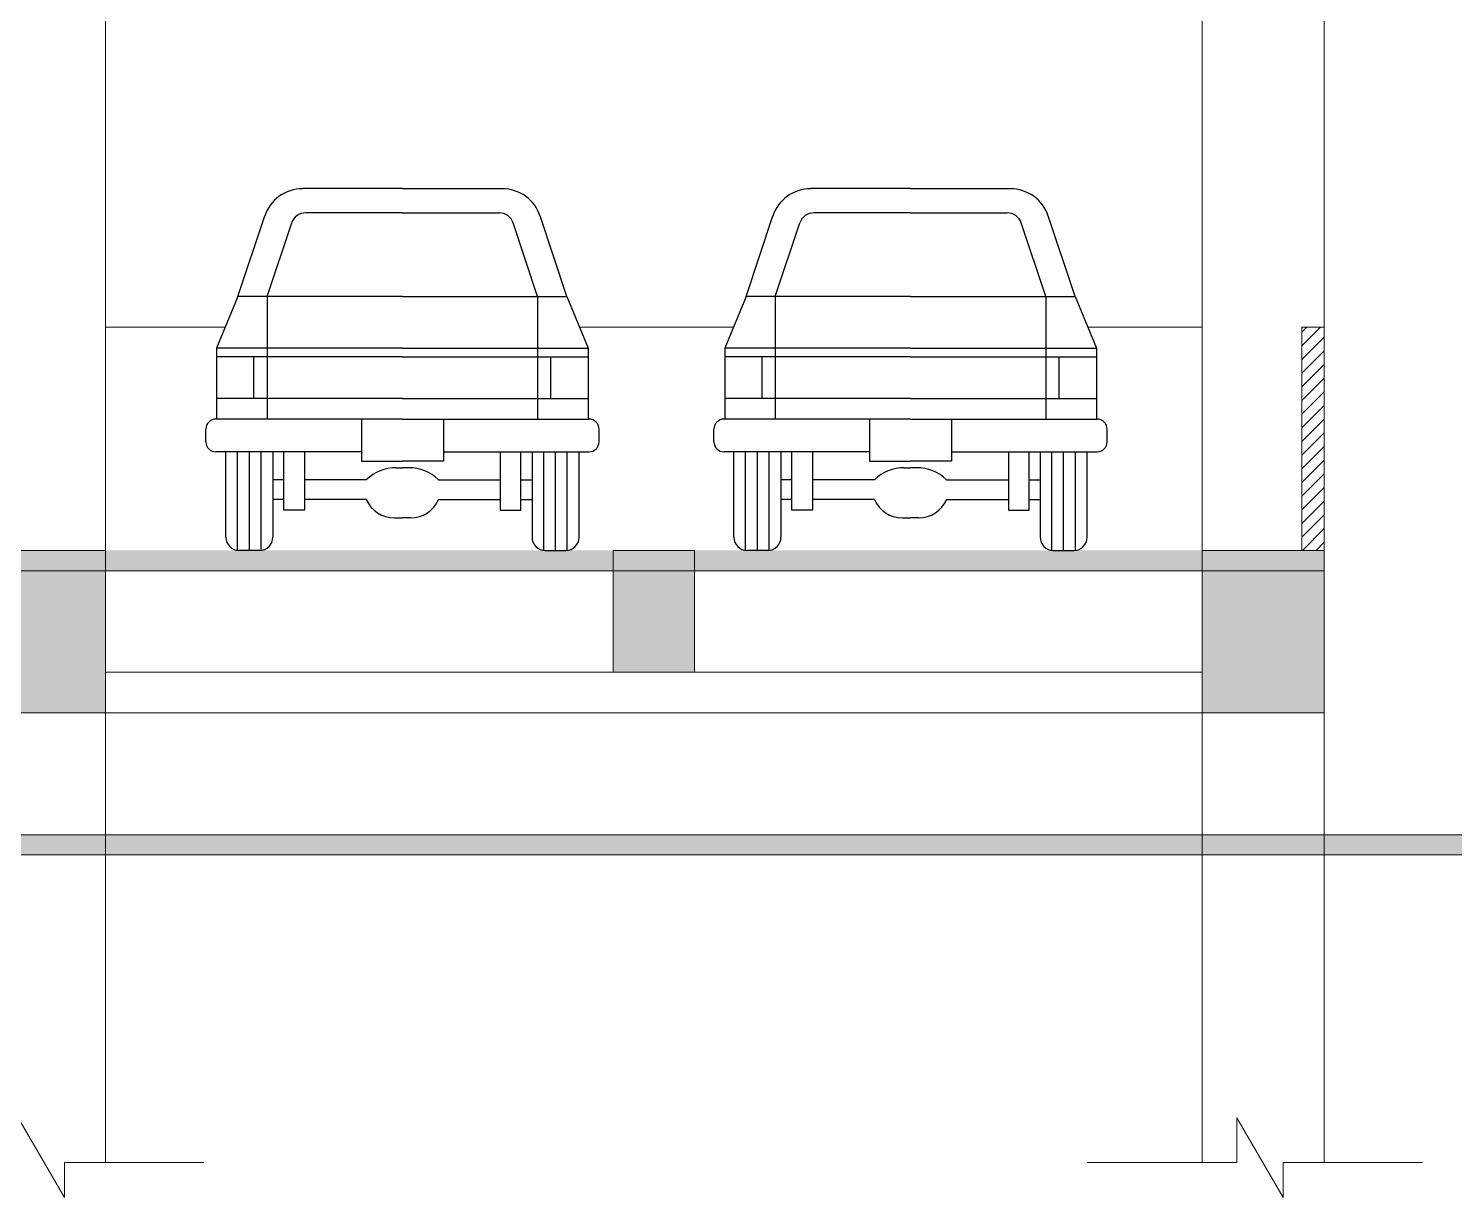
# Model space of a CAD drawing. Header units: millimetres. Extents: x -213 to 151, y -74 to 135.
# Drawn here: x 94.49 to 101.51, y -71.53 to -65.78 of the extents above; entities that cross this region are included whole.
import ezdxf

# ---------------------------------------------------------------- set-up
doc = ezdxf.new("R2010")
doc.units = ezdxf.units.MM
doc.header["$LTSCALE"] = 15
doc.styles.add('ATTR', font='romans.shx', dxfattribs={"width": 0.8, "height": 0.7})

# ---------------------------------------------------------------- blocks, each defined once
blk = doc.blocks.new('Bronco BV')
at = {"linetype": 'Continuous'}
for p, q in [((0, 67.07), (-18.5, 67.07)), ((0, 67.07), (18.5, 67.07)), ((-30.49, 47.08), (-25.52, 62)), ((0, 62.58), (-17.94, 62.58)), ((0, 62.58), (17.94, 62.58)), ((30.49, 47.08), (25.52, 62)), ((-25.06, 47.08), (-20.52, 60.71)), ((25.06, 47.08), (20.52, 60.71)), ((-30.49, 47.08), (-34.45, 37.5)), ((0, 47.08), (-30.49, 47.08)), ((-25.06, 47.08), (-25.06, 24.36)), ((0, 47.08), (30.49, 47.08)), ((25.06, 47.08), (25.06, 24.36)), ((30.49, 47.08), (34.45, 37.5)), ((0, 37.5), (-34.45, 37.5)), ((-34.45, 37.5), (-34.45, 24.36)), ((0, 37.5), (34.45, 37.5)), ((34.45, 37.5), (34.45, 24.36)), ((0, 35.88), (-34.45, 35.88)), ((-27.53, 28.15), (-27.53, 35.88)), ((0, 35.88), (34.45, 35.88)), ((27.53, 28.15), (27.53, 35.88)), ((0, 28.15), (-34.45, 28.15)), ((0, 28.15), (34.45, 28.15)), ((0, 24.36), (-34.57, 24.36)), ((-7.6, 24.36), (-7.6, 16.54)), ((0, 24.36), (34.57, 24.36)), ((7.6, 24.36), (7.6, 16.54)), ((-36.45, 20.16), (-36.45, 22.47)), ((36.45, 20.16), (36.45, 22.47)), ((-7.6, 18.28), (-34.57, 18.28)), ((-32.74, 2.44), (-32.74, 18.28)), ((-30.56, 0.01), (-30.56, 18.28)), ((-28.38, 0), (-28.38, 18.28)), ((-26.2, 0.01), (-26.2, 18.28)), ((-24.02, 18.28), (-24.02, 2.44)), ((-21.97, 7.44), (-21.97, 18.28)), ((-18.14, 18.28), (-18.14, 7.44)), ((-7.6, 16.54), (0, 16.54)), ((7.6, 16.54), (0, 16.54)), ((7.6, 18.28), (34.57, 18.28)), ((18.14, 18.28), (18.14, 7.44)), ((21.97, 7.44), (21.97, 18.28)), ((24.02, 18.28), (24.02, 2.44)), ((26.2, 0.01), (26.2, 18.28)), ((28.38, 0), (28.38, 18.28)), ((30.56, 0.01), (30.56, 18.28)), ((32.74, 2.44), (32.74, 18.28)), ((-1.15, 15.33), (0, 15.33)), ((1.15, 15.33), (0, 15.33)), ((-21.97, 13.1), (-24.02, 13.1)), ((-6.7, 13.1), (-18.14, 13.1)), ((6.7, 13.1), (18.14, 13.1)), ((21.97, 13.1), (24.02, 13.1)), ((-21.97, 9.45), (-24.02, 9.45)), ((-6.7, 9.45), (-18.14, 9.45)), ((6.7, 9.45), (18.14, 9.45)), ((21.97, 9.45), (24.02, 9.45)), ((-18.14, 7.44), (-21.97, 7.44)), ((-1.5, 6.02), (0, 6.02)), ((1.5, 6.02), (0, 6.02)), ((18.14, 7.44), (21.97, 7.44)), ((-26.46, 0), (-30.3, 0)), ((26.46, 0), (30.3, 0))]:
    blk.add_line(p, q, dxfattribs=at)
for centre, radius, start, end in [((-18.5, 59.66), 7.4, 90, 161.6018), ((18.5, 59.66), 7.4, 18.3982, 90), ((-17.94, 59.85), 2.73, 90, 161.6018), ((17.94, 59.85), 2.73, 18.3982, 90), ((-34.57, 22.47), 1.88, 90, 180), ((34.57, 22.47), 1.88, 0, 90), ((-34.57, 20.16), 1.88, 180, 270), ((34.57, 20.16), 1.88, 270, 0), ((-1.15, 7.32), 8.01, 90, 133.8551), ((1.15, 7.32), 8.01, 46.1449, 90), ((-1.5, 11.68), 5.66, 203.2003, 270), ((1.5, 11.68), 5.66, 270, 336.7997), ((-30.3, 2.44), 2.44, 180, 270), ((-26.46, 2.44), 2.44, 270, 0), ((26.46, 2.44), 2.44, 180, 270), ((30.3, 2.44), 2.44, 270, 0)]:
    blk.add_arc(centre, radius, start, end, dxfattribs=at)
at = {"style": 'ATTR', "width": 0.8, "flags": 9}
blk.add_attdef('ESTCODE', (0, 0), '', height=0.0146, dxfattribs=at)
blk = doc.blocks.new('bihind car')
at = {"lineweight": 5, "xscale": 26.56285874016432, "yscale": 26.56285874016432, "zscale": 26.56285874016432}
blk.add_blockref('Bronco BV', (710396.4, -58255.1), dxfattribs=at)

msp = doc.modelspace()

# ---------------------------------------------------------------- hatches: boundary and pattern name
at = {"linetype": 'Continuous', "lineweight": 13, "true_color": 0xb64b2b}
h = msp.add_hatch(dxfattribs=at)
h.set_pattern_fill('ANSI31', color=15, scale=0.015)
h.set_pattern_definition([(45, (-640.055973, -17.50791), (-0.0336759605, 0.0336759605), [])])
h.paths.add_polyline_path([(100.8663, -68.3473), (100.7563, -68.3473), (100.7563, -67.2473), (100.8663, -67.2473)])
at = {"linetype": 'Continuous', "lineweight": 13}
h = msp.add_hatch(color=256, dxfattribs=at)
h.dxf.hatch_style = 1
h.paths.add_polyline_path([(100.8663, -68.3473), (69.2663, -68.3473), (69.2663, -68.4473), (100.8663, -68.4473)])
h = msp.add_hatch(color=256, dxfattribs=at)
h.dxf.hatch_style = 1
h.paths.add_polyline_path([(94.2663, -69.1473), (94.8663, -69.1473), (94.8663, -68.3473), (94.2663, -68.3473)])
h = msp.add_hatch(color=256, dxfattribs=at)
h.dxf.hatch_style = 1
h.paths.add_polyline_path([(97.3663, -68.9473), (97.7663, -68.9473), (97.7663, -68.3473), (97.3663, -68.3473)])
h = msp.add_hatch(color=256, dxfattribs=at)
h.dxf.hatch_style = 1
h.paths.add_polyline_path([(100.2663, -69.1473), (100.8663, -69.1473), (100.8663, -68.3473), (100.2663, -68.3473)])
h = msp.add_hatch(color=256, dxfattribs=at)
h.dxf.hatch_style = 1
h.paths.add_polyline_path([(109.0402, -69.7473), (60.4313, -69.7473), (60.4313, -69.8473), (109.0402, -69.8473)])

# ---------------------------------------------------------------- linework, layer by layer
for p, q in [((100.8663, -71.3616), (100.8663, -64.9473)), ((94.8663, -71.3616), (94.8663, -65.0473)), ((100.2663, -71.3616), (100.2663, -65.0473)), ((95.4561, -67.2473), (94.8663, -67.2473)), ((97.9577, -67.2473), (97.2002, -67.2473)), ((100.2663, -67.2473), (99.7019, -67.2473))]:
    msp.add_line(p, q, dxfattribs=at)
for points in [[(100.8663, -68.3473), (100.7563, -68.3473), (100.7563, -67.2473), (100.8663, -67.2473)], [(94.2663, -69.1473), (94.8663, -69.1473), (94.8663, -68.3473), (94.2663, -68.3473)], [(97.3663, -68.9473), (97.7663, -68.9473), (97.7663, -68.3473), (97.3663, -68.3473)], [(100.2663, -69.1473), (100.8663, -69.1473), (100.8663, -68.3473), (100.2663, -68.3473)], [(109.0402, -69.7473), (60.4313, -69.7473), (60.4313, -69.8473), (109.0402, -69.8473)]]:
    msp.add_lwpolyline(points, close=True, dxfattribs=at)
for points in [[(69.2663, -68.3473), (69.2663, -68.4511), (64.6372, -69.7473), (64.2663, -69.7473), (69.2663, -68.3473), (69.2663, -68.4473), (100.8663, -68.4473), (100.8663, -68.3473)], [(94.8663, -68.9473), (100.2663, -68.9473)], [(94.8663, -69.1473), (100.2663, -69.1473)], [(93.6991, -71.3616), (94.4364, -71.3616), (94.4364, -71.1416), (94.6646, -71.5339), (94.6646, -71.3616), (95.35, -71.3616)], [(99.6991, -71.3616), (100.4364, -71.3616), (100.4364, -71.1416), (100.6646, -71.5339), (100.6646, -71.3616), (101.35, -71.3616)]]:
    msp.add_lwpolyline(points, dxfattribs=at)

# ---------------------------------------------------------------- block references
at = {"linetype": 'Continuous', "lineweight": 13, "xscale": 0.001, "yscale": 0.001, "zscale": 0.001}
for p in [(-614.0683, -10.0922), (-611.5666, -10.0922)]:
    msp.add_blockref('bihind car', p, dxfattribs=at)

doc.saveas('drawing.dxf')
